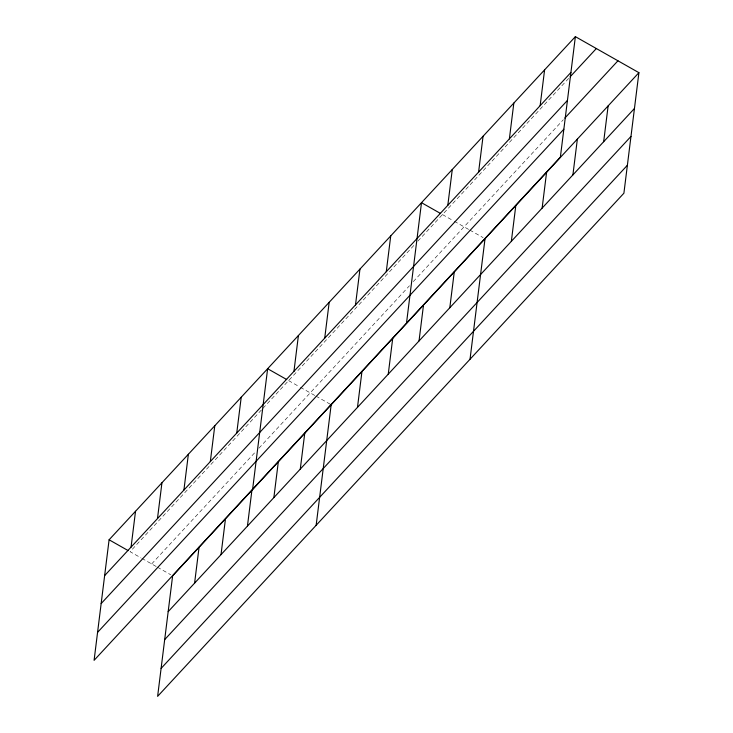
<?xml version="1.0" encoding="UTF-8"?>
<svg xmlns="http://www.w3.org/2000/svg" width="733" height="733" viewBox="0 0 733 733"><rect width="100%" height="100%" fill="white"/><g stroke="black" fill="none" stroke-linecap="round" stroke-linejoin="round"><path stroke-width="0.55" stroke-dasharray="3.67 2.75" d="M261.406 409.967L130.071 551.683L140.864 557.804M262.955 408.29L414.777 244.465M417.856 241.139L568.643 78.431M151.667 563.934L255.808 451.565M258.914 448.211L409.454 285.769M413.293 281.619L563.32 119.736M442.475 214.577L453.269 220.706M454.258 221.256L468.836 229.53M469.789 230.07L483.129 237.639M288.6 380.61L299.403 386.74M300.383 387.299L314.97 395.563M315.923 396.104L330.216 404.213M141.854 558.363L156.431 566.636M157.384 567.177L170.725 574.745"/><path stroke-width="1.1" d="M575.378 36.65L109.098 539.79L94.09 660.323L560.369 157.174L575.378 36.65L638.91 72.677L623.902 193.21L157.622 696.35L172.631 575.826L638.91 72.677M131.06 547.102L135.523 511.286M157.485 518.588L161.947 482.772M183.91 490.075L188.372 454.258M194.593 583.129L199.055 547.313M210.325 461.561L214.787 425.745M221.018 554.615L225.48 518.799M236.75 433.056L241.212 397.24M247.442 526.102L251.905 490.285M252.619 489.25L267.637 368.726L286.695 379.529M273.867 497.597L278.32 461.781M293.951 371.338L298.413 335.512M300.283 469.083L304.745 433.267M324.719 338.124L329.181 302.308M316.152 525.277L331.169 404.753M355.496 304.919L359.958 269.103M357.484 407.365L361.946 371.549M386.273 271.714L390.735 235.898M388.252 374.16L392.714 338.344M406.494 323.216L421.502 202.684L440.57 213.495M419.029 340.946L423.491 305.13M447.817 205.295L452.279 169.479M449.805 307.741L454.268 271.925M478.594 172.09L483.056 136.274M470.027 359.243L485.035 238.72M509.371 138.885L513.833 103.069M511.35 241.322L515.812 205.506M540.139 105.671L544.601 69.855M542.127 208.117L546.589 172.301M572.904 174.912L577.366 139.096M603.671 141.707L608.133 105.891M104.645 575.607L570.915 72.466M570.182 76.763L596.341 48.543M101.163 603.561L567.434 100.421M564.859 118.077L617.946 60.793M97.571 632.368L563.851 129.219M168.178 611.643L634.448 108.493M164.696 639.597L630.966 136.448M161.104 668.395L627.384 165.255M109.098 539.79L128.165 550.602"/></g></svg>
